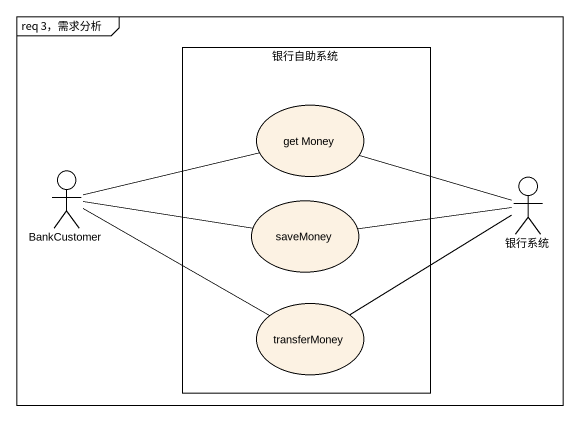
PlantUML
@startuml
mainframe req 3，需求分析
rectangle 银行自助系统 {
  usecase "get Money" as get_Money
  usecase saveMoney
  usecase transferMoney
}
actor BankCustomer
actor 银行系统
get_Money -right- 银行系统
BankCustomer -right- get_Money
BankCustomer -right- saveMoney
BankCustomer -right- transferMoney
saveMoney -right- 银行系统
transferMoney -right- 银行系统
@enduml
